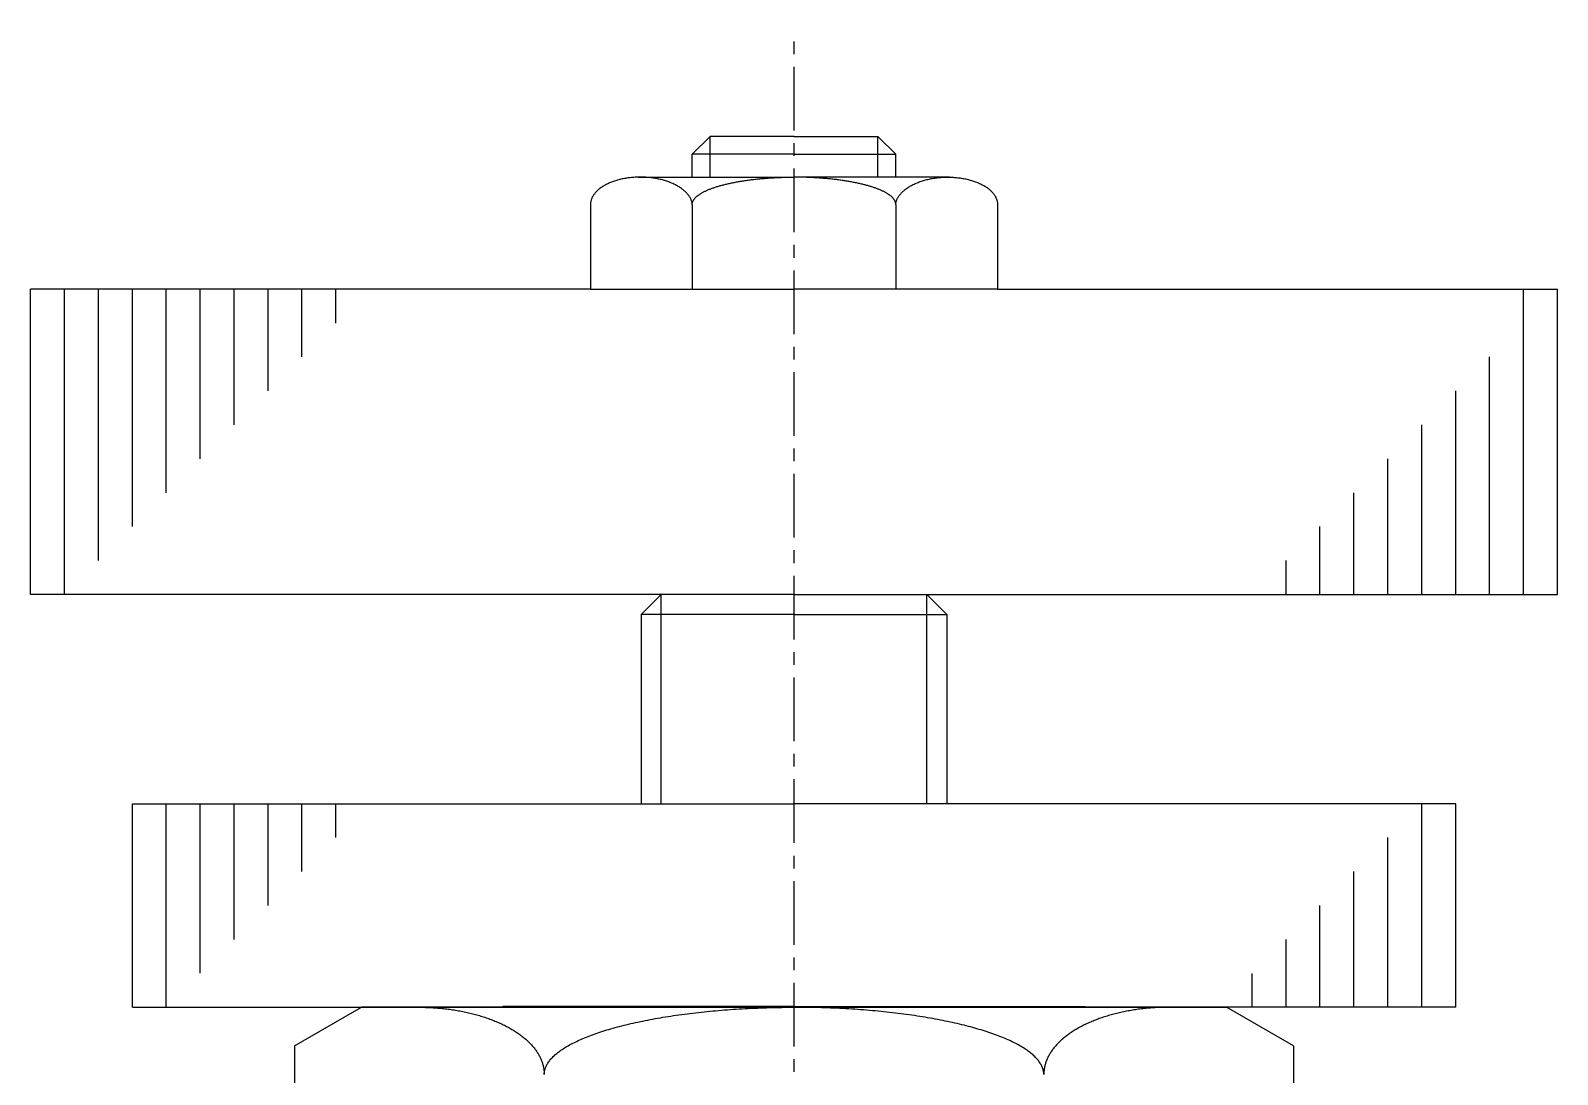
# Model space of a CAD drawing. Extents: x -13.7 to 69.9, y 117.1 to 202.8.
# Drawn here: x 29.03 to 59.03, y 182.28 to 202.79 of the extents above; entities that cross this region are included whole.
import ezdxf

# ---------------------------------------------------------------- set-up
doc = ezdxf.new("R2010")
doc.units = 0
doc.linetypes.add('CENTER', pattern=[2, 1.25, -0.25, 0.25, -0.25])
doc.layers.get('0').update_dxf_attribs({"linetype": 'CONTINUOUS'})
doc.layers.add('CENTER', color=1, linetype='CENTER')

msp = doc.modelspace()

# ---------------------------------------------------------------- linework, layer by layer
at = {"color": 7, "linetype": 'CONTINUOUS'}
for p, q in [((42.385, 200.707), (42.035, 200.357)), ((42.385, 200.707), (42.035, 200.357)), ((44.035, 200.707), (42.385, 200.707)), ((44.035, 200.707), (42.385, 200.707)), ((44.035, 200.707), (45.685, 200.707)), ((44.035, 200.707), (45.685, 200.707)), ((45.685, 200.707), (46.035, 200.357)), ((45.685, 200.707), (46.035, 200.357)), ((44.035, 200.357), (42.035, 200.357)), ((44.035, 200.357), (42.035, 200.357)), ((42.035, 199.907), (42.035, 200.357)), ((42.035, 199.907), (42.035, 200.357)), ((44.035, 200.357), (46.035, 200.357)), ((44.035, 200.357), (46.035, 200.357)), ((46.035, 199.907), (46.035, 200.357)), ((46.035, 199.907), (46.035, 200.357)), ((40.98, 199.907), (44.035, 199.907)), ((40.98, 199.907), (44.035, 199.907)), ((47.09, 199.907), (44.035, 199.907)), ((47.09, 199.907), (44.035, 199.907)), ((40.035, 199.356), (40.035, 197.707)), ((40.035, 199.356), (40.035, 197.707)), ((42.035, 199.369), (42.035, 199.396)), ((42.035, 199.369), (42.035, 199.396)), ((42.035, 199.369), (42.035, 197.707)), ((42.035, 199.369), (42.035, 197.707)), ((46.035, 199.369), (46.035, 199.396)), ((46.035, 199.369), (46.035, 199.396)), ((46.035, 199.369), (46.035, 197.707)), ((46.035, 199.369), (46.035, 197.707)), ((48.035, 199.356), (48.035, 197.707)), ((48.035, 199.356), (48.035, 197.707)), ((40.035, 197.707), (29.035, 197.707)), ((29.035, 191.707), (29.035, 197.707)), ((40.035, 197.707), (44.035, 197.707)), ((48.035, 197.707), (44.035, 197.707)), ((48.035, 197.707), (59.035, 197.707)), ((59.035, 191.707), (59.035, 197.707)), ((44.035, 191.707), (29.035, 191.707)), ((44.035, 191.707), (29.035, 191.707)), ((41.425, 191.707), (41.035, 191.317)), ((44.035, 191.707), (41.425, 191.707)), ((44.035, 191.707), (59.035, 191.707)), ((44.035, 191.707), (59.035, 191.707)), ((44.035, 191.707), (46.645, 191.707)), ((46.645, 191.707), (47.035, 191.317)), ((44.035, 191.317), (41.035, 191.317)), ((41.035, 191.317), (41.035, 187.596)), ((44.035, 191.317), (47.035, 191.317)), ((47.035, 191.317), (47.035, 187.596)), ((31.035, 183.596), (31.035, 187.596)), ((31.035, 187.596), (44.035, 187.596)), ((57.035, 187.596), (44.035, 187.596)), ((57.035, 183.596), (57.035, 187.596)), ((44.035, 183.61), (38.312, 183.61)), ((44.035, 183.61), (49.757, 183.61)), ((31.035, 183.596), (44.035, 183.596)), ((34.22, 182.837), (35.535, 183.596)), ((44.035, 183.596), (35.535, 183.596)), ((41.035, 183.596), (36.91, 183.596)), ((41.035, 183.596), (36.91, 183.596)), ((44.035, 183.596), (52.535, 183.596)), ((57.035, 183.596), (44.035, 183.596)), ((47.035, 183.596), (51.16, 183.596)), ((47.035, 183.596), (51.16, 183.596)), ((53.85, 182.837), (52.535, 183.596)), ((34.22, 182.837), (34.22, 178.61)), ((53.85, 182.837), (53.85, 178.61))]:
    msp.add_line(p, q, dxfattribs=at)
at = {"color": 3, "linetype": 'CONTINUOUS'}
for p, q in [((42.385, 199.907), (42.385, 200.707)), ((42.385, 199.907), (42.385, 200.707)), ((45.685, 199.907), (45.685, 200.707)), ((45.685, 199.907), (45.685, 200.707)), ((29.702, 191.707), (29.702, 197.707)), ((30.368, 192.374), (30.368, 197.707)), ((31.035, 193.04), (31.035, 197.707)), ((31.702, 193.707), (31.702, 197.707)), ((32.368, 194.374), (32.368, 197.707)), ((33.035, 195.04), (33.035, 197.707)), ((33.035, 195.04), (33.035, 197.707)), ((33.702, 195.707), (33.702, 197.707)), ((34.368, 196.374), (34.368, 197.707)), ((35.035, 197.04), (35.035, 197.707)), ((58.368, 191.707), (58.368, 197.707)), ((57.702, 191.707), (57.702, 196.374)), ((57.035, 191.707), (57.035, 195.707)), ((56.368, 191.707), (56.368, 195.04)), ((55.702, 191.707), (55.702, 194.374)), ((55.035, 191.707), (55.035, 193.707)), ((55.035, 191.707), (55.035, 193.707)), ((54.368, 191.707), (54.368, 193.04)), ((53.702, 191.707), (53.702, 192.374)), ((41.425, 187.596), (41.425, 191.707)), ((46.645, 187.596), (46.645, 191.707)), ((31.702, 183.597), (31.702, 187.597)), ((32.368, 184.263), (32.368, 187.597)), ((33.035, 184.93), (33.035, 187.597)), ((33.702, 185.597), (33.702, 187.597)), ((34.368, 186.263), (34.368, 187.597)), ((35.035, 186.93), (35.035, 187.597)), ((56.368, 183.596), (56.368, 187.596)), ((55.702, 183.596), (55.702, 186.929)), ((55.035, 183.596), (55.035, 186.262)), ((54.368, 183.596), (54.368, 185.596)), ((53.702, 183.596), (53.702, 184.929)), ((53.035, 183.596), (53.035, 184.262))]:
    msp.add_line(p, q, dxfattribs=at)
at = {"color": 7, "linetype": 'CONTINUOUS'}
for points in [[(42.036, 199.389, 0), (42.034, 199.402, 0), (42.03, 199.415, 0), (42.027, 199.429, 0), (42.022, 199.442, 0), (42.017, 199.455, 0), (42.012, 199.468, 0), (42.006, 199.481, 0), (41.999, 199.494, 0), (41.992, 199.507, 0), (41.984, 199.519, 0), (41.976, 199.532, 0), (41.968, 199.545, 0), (41.958, 199.557, 0), (41.949, 199.569, 0), (41.938, 199.582, 0), (41.927, 199.594, 0), (41.916, 199.606, 0), (41.904, 199.617, 0), (41.892, 199.629, 0), (41.879, 199.641, 0), (41.866, 199.652, 0), (41.852, 199.663, 0), (41.838, 199.674, 0), (41.823, 199.685, 0), (41.808, 199.695, 0), (41.793, 199.706, 0), (41.777, 199.716, 0), (41.76, 199.726, 0), (41.743, 199.735, 0), (41.726, 199.745, 0), (41.709, 199.754, 0), (41.691, 199.763, 0), (41.672, 199.772, 0), (41.654, 199.781, 0), (41.634, 199.789, 0), (41.615, 199.797, 0), (41.595, 199.805, 0), (41.575, 199.813, 0), (41.555, 199.82, 0), (41.534, 199.827, 0), (41.513, 199.834, 0), (41.492, 199.84, 0), (41.471, 199.846, 0), (41.449, 199.852, 0), (41.427, 199.858, 0), (41.405, 199.863, 0), (41.382, 199.868, 0), (41.36, 199.873, 0), (41.337, 199.878, 0), (41.314, 199.882, 0), (41.291, 199.886, 0), (41.268, 199.889, 0), (41.244, 199.892, 0), (41.221, 199.895, 0), (41.197, 199.898, 0), (41.174, 199.9, 0), (41.15, 199.902, 0), (41.126, 199.904, 0), (41.102, 199.905, 0), (41.078, 199.906, 0), (41.054, 199.907, 0), (41.03, 199.907, 0), (41.006, 199.907, 0), (40.983, 199.907, 0), (40.959, 199.907, 0), (40.935, 199.906, 0), (40.911, 199.905, 0), (40.887, 199.903, 0), (40.864, 199.901, 0), (40.84, 199.899, 0), (40.817, 199.897, 0), (40.794, 199.894, 0), (40.77, 199.891, 0), (40.747, 199.888, 0), (40.724, 199.884, 0), (40.702, 199.88, 0), (40.679, 199.876, 0), (40.657, 199.871, 0), (40.635, 199.866, 0), (40.613, 199.861, 0), (40.592, 199.855, 0), (40.57, 199.85, 0), (40.549, 199.844, 0), (40.529, 199.837, 0), (40.508, 199.831, 0), (40.488, 199.824, 0), (40.468, 199.817, 0), (40.449, 199.809, 0), (40.429, 199.801, 0), (40.41, 199.793, 0), (40.392, 199.785, 0), (40.374, 199.777, 0), (40.356, 199.768, 0), (40.339, 199.759, 0), (40.322, 199.75, 0), (40.305, 199.741, 0), (40.289, 199.731, 0), (40.273, 199.721, 0), (40.258, 199.711, 0), (40.243, 199.701, 0), (40.229, 199.69, 0), (40.215, 199.68, 0), (40.202, 199.669, 0), (40.188, 199.658, 0), (40.176, 199.647, 0), (40.164, 199.635, 0), (40.153, 199.624, 0), (40.142, 199.612, 0), (40.131, 199.6, 0), (40.121, 199.588, 0), (40.112, 199.576, 0), (40.103, 199.564, 0), (40.094, 199.551, 0), (40.087, 199.539, 0), (40.079, 199.526, 0), (40.072, 199.514, 0), (40.066, 199.501, 0), (40.06, 199.488, 0), (40.055, 199.475, 0), (40.051, 199.462, 0), (40.047, 199.449, 0), (40.044, 199.436, 0), (40.041, 199.423, 0), (40.038, 199.409, 0), (40.037, 199.396, 0), (40.035, 199.383, 0), (40.035, 199.369, 0), (40.035, 199.356, 0)], [(42.036, 199.389, 0), (42.034, 199.402, 0), (42.03, 199.415, 0), (42.027, 199.429, 0), (42.022, 199.442, 0), (42.017, 199.455, 0), (42.012, 199.468, 0), (42.006, 199.481, 0), (41.999, 199.494, 0), (41.992, 199.507, 0), (41.984, 199.519, 0), (41.976, 199.532, 0), (41.968, 199.545, 0), (41.958, 199.557, 0), (41.949, 199.569, 0), (41.938, 199.582, 0), (41.927, 199.594, 0), (41.916, 199.606, 0), (41.904, 199.617, 0), (41.892, 199.629, 0), (41.879, 199.641, 0), (41.866, 199.652, 0), (41.852, 199.663, 0), (41.838, 199.674, 0), (41.823, 199.685, 0), (41.808, 199.695, 0), (41.793, 199.706, 0), (41.777, 199.716, 0), (41.76, 199.726, 0), (41.743, 199.735, 0), (41.726, 199.745, 0), (41.709, 199.754, 0), (41.691, 199.763, 0), (41.672, 199.772, 0), (41.654, 199.781, 0), (41.634, 199.789, 0), (41.615, 199.797, 0), (41.595, 199.805, 0), (41.575, 199.813, 0), (41.555, 199.82, 0), (41.534, 199.827, 0), (41.513, 199.834, 0), (41.492, 199.84, 0), (41.471, 199.846, 0), (41.449, 199.852, 0), (41.427, 199.858, 0), (41.405, 199.863, 0), (41.382, 199.868, 0), (41.36, 199.873, 0), (41.337, 199.878, 0), (41.314, 199.882, 0), (41.291, 199.886, 0), (41.268, 199.889, 0), (41.244, 199.892, 0), (41.221, 199.895, 0), (41.197, 199.898, 0), (41.174, 199.9, 0), (41.15, 199.902, 0), (41.126, 199.904, 0), (41.102, 199.905, 0), (41.078, 199.906, 0), (41.054, 199.907, 0), (41.03, 199.907, 0), (41.006, 199.907, 0), (40.983, 199.907, 0), (40.959, 199.907, 0), (40.935, 199.906, 0), (40.911, 199.905, 0), (40.887, 199.903, 0), (40.864, 199.901, 0), (40.84, 199.899, 0), (40.817, 199.897, 0), (40.794, 199.894, 0), (40.77, 199.891, 0), (40.747, 199.888, 0), (40.724, 199.884, 0), (40.702, 199.88, 0), (40.679, 199.876, 0), (40.657, 199.871, 0), (40.635, 199.866, 0), (40.613, 199.861, 0), (40.592, 199.855, 0), (40.57, 199.85, 0), (40.549, 199.844, 0), (40.529, 199.837, 0), (40.508, 199.831, 0), (40.488, 199.824, 0), (40.468, 199.817, 0), (40.449, 199.809, 0), (40.429, 199.801, 0), (40.41, 199.793, 0), (40.392, 199.785, 0), (40.374, 199.777, 0), (40.356, 199.768, 0), (40.339, 199.759, 0), (40.322, 199.75, 0), (40.305, 199.741, 0), (40.289, 199.731, 0), (40.273, 199.721, 0), (40.258, 199.711, 0), (40.243, 199.701, 0), (40.229, 199.69, 0), (40.215, 199.68, 0), (40.202, 199.669, 0), (40.188, 199.658, 0), (40.176, 199.647, 0), (40.164, 199.635, 0), (40.153, 199.624, 0), (40.142, 199.612, 0), (40.131, 199.6, 0), (40.121, 199.588, 0), (40.112, 199.576, 0), (40.103, 199.564, 0), (40.094, 199.551, 0), (40.087, 199.539, 0), (40.079, 199.526, 0), (40.072, 199.514, 0), (40.066, 199.501, 0), (40.06, 199.488, 0), (40.055, 199.475, 0), (40.051, 199.462, 0), (40.047, 199.449, 0), (40.044, 199.436, 0), (40.041, 199.423, 0), (40.038, 199.409, 0), (40.037, 199.396, 0), (40.035, 199.383, 0), (40.035, 199.369, 0), (40.035, 199.356, 0)], [(42.035, 199.369, 0), (42.035, 199.376, 0), (42.035, 199.382, 0), (42.036, 199.389, 0), (42.037, 199.396, 0), (42.039, 199.402, 0), (42.04, 199.409, 0), (42.042, 199.415, 0), (42.044, 199.422, 0), (42.047, 199.428, 0), (42.05, 199.435, 0), (42.053, 199.442, 0), (42.056, 199.448, 0), (42.06, 199.455, 0), (42.064, 199.461, 0), (42.069, 199.468, 0), (42.073, 199.474, 0), (42.078, 199.481, 0), (42.084, 199.487, 0), (42.089, 199.493, 0), (42.095, 199.5, 0), (42.101, 199.506, 0), (42.107, 199.513, 0), (42.114, 199.519, 0), (42.121, 199.525, 0), (42.128, 199.532, 0), (42.136, 199.538, 0), (42.144, 199.544, 0), (42.152, 199.55, 0), (42.16, 199.557, 0), (42.169, 199.563, 0), (42.178, 199.569, 0), (42.187, 199.575, 0), (42.197, 199.581, 0), (42.206, 199.587, 0), (42.217, 199.593, 0), (42.227, 199.599, 0), (42.237, 199.605, 0), (42.248, 199.611, 0), (42.26, 199.617, 0), (42.271, 199.623, 0), (42.283, 199.629, 0), (42.295, 199.634, 0), (42.307, 199.64, 0), (42.319, 199.646, 0), (42.332, 199.651, 0), (42.345, 199.657, 0), (42.358, 199.663, 0), (42.372, 199.668, 0), (42.386, 199.674, 0), (42.4, 199.679, 0), (42.414, 199.684, 0), (42.428, 199.69, 0), (42.443, 199.695, 0), (42.458, 199.7, 0), (42.473, 199.705, 0), (42.489, 199.71, 0), (42.504, 199.716, 0), (42.52, 199.721, 0), (42.537, 199.726, 0), (42.553, 199.73, 0), (42.57, 199.735, 0), (42.586, 199.74, 0), (42.603, 199.745, 0), (42.621, 199.75, 0), (42.638, 199.754, 0), (42.656, 199.759, 0), (42.674, 199.763, 0), (42.692, 199.768, 0), (42.71, 199.772, 0), (42.728, 199.777, 0), (42.747, 199.781, 0), (42.766, 199.785, 0), (42.785, 199.789, 0), (42.804, 199.793, 0), (42.824, 199.797, 0), (42.843, 199.801, 0), (42.863, 199.805, 0), (42.883, 199.809, 0), (42.903, 199.813, 0), (42.924, 199.817, 0), (42.944, 199.82, 0), (42.965, 199.824, 0), (42.986, 199.827, 0), (43.007, 199.831, 0), (43.028, 199.834, 0), (43.049, 199.837, 0), (43.071, 199.841, 0), (43.092, 199.844, 0), (43.114, 199.847, 0), (43.136, 199.85, 0), (43.158, 199.853, 0), (43.18, 199.856, 0), (43.202, 199.858, 0), (43.224, 199.861, 0), (43.247, 199.864, 0), (43.27, 199.866, 0), (43.292, 199.869, 0), (43.315, 199.871, 0), (43.338, 199.873, 0), (43.361, 199.876, 0), (43.384, 199.878, 0), (43.407, 199.88, 0), (43.431, 199.882, 0), (43.454, 199.884, 0), (43.478, 199.886, 0), (43.501, 199.888, 0), (43.525, 199.889, 0), (43.549, 199.891, 0), (43.573, 199.893, 0), (43.597, 199.894, 0), (43.621, 199.896, 0), (43.645, 199.897, 0), (43.669, 199.898, 0), (43.693, 199.899, 0), (43.717, 199.9, 0), (43.741, 199.901, 0), (43.766, 199.902, 0), (43.79, 199.903, 0), (43.814, 199.904, 0), (43.839, 199.905, 0), (43.863, 199.905, 0), (43.888, 199.906, 0), (43.912, 199.906, 0), (43.937, 199.907, 0), (43.961, 199.907, 0), (43.986, 199.907, 0), (44.01, 199.907, 0), (44.035, 199.907, 0)], [(42.035, 199.369, 0), (42.035, 199.376, 0), (42.035, 199.382, 0), (42.036, 199.389, 0), (42.037, 199.396, 0), (42.039, 199.402, 0), (42.04, 199.409, 0), (42.042, 199.415, 0), (42.044, 199.422, 0), (42.047, 199.428, 0), (42.05, 199.435, 0), (42.053, 199.442, 0), (42.056, 199.448, 0), (42.06, 199.455, 0), (42.064, 199.461, 0), (42.069, 199.468, 0), (42.073, 199.474, 0), (42.078, 199.481, 0), (42.084, 199.487, 0), (42.089, 199.493, 0), (42.095, 199.5, 0), (42.101, 199.506, 0), (42.107, 199.513, 0), (42.114, 199.519, 0), (42.121, 199.525, 0), (42.128, 199.532, 0), (42.136, 199.538, 0), (42.144, 199.544, 0), (42.152, 199.55, 0), (42.16, 199.557, 0), (42.169, 199.563, 0), (42.178, 199.569, 0), (42.187, 199.575, 0), (42.197, 199.581, 0), (42.206, 199.587, 0), (42.217, 199.593, 0), (42.227, 199.599, 0), (42.237, 199.605, 0), (42.248, 199.611, 0), (42.26, 199.617, 0), (42.271, 199.623, 0), (42.283, 199.629, 0), (42.295, 199.634, 0), (42.307, 199.64, 0), (42.319, 199.646, 0), (42.332, 199.651, 0), (42.345, 199.657, 0), (42.358, 199.663, 0), (42.372, 199.668, 0), (42.386, 199.674, 0), (42.4, 199.679, 0), (42.414, 199.684, 0), (42.428, 199.69, 0), (42.443, 199.695, 0), (42.458, 199.7, 0), (42.473, 199.705, 0), (42.489, 199.71, 0), (42.504, 199.716, 0), (42.52, 199.721, 0), (42.537, 199.726, 0), (42.553, 199.73, 0), (42.57, 199.735, 0), (42.586, 199.74, 0), (42.603, 199.745, 0), (42.621, 199.75, 0), (42.638, 199.754, 0), (42.656, 199.759, 0), (42.674, 199.763, 0), (42.692, 199.768, 0), (42.71, 199.772, 0), (42.728, 199.777, 0), (42.747, 199.781, 0), (42.766, 199.785, 0), (42.785, 199.789, 0), (42.804, 199.793, 0), (42.824, 199.797, 0), (42.843, 199.801, 0), (42.863, 199.805, 0), (42.883, 199.809, 0), (42.903, 199.813, 0), (42.924, 199.817, 0), (42.944, 199.82, 0), (42.965, 199.824, 0), (42.986, 199.827, 0), (43.007, 199.831, 0), (43.028, 199.834, 0), (43.049, 199.837, 0), (43.071, 199.841, 0), (43.092, 199.844, 0), (43.114, 199.847, 0), (43.136, 199.85, 0), (43.158, 199.853, 0), (43.18, 199.856, 0), (43.202, 199.858, 0), (43.224, 199.861, 0), (43.247, 199.864, 0), (43.27, 199.866, 0), (43.292, 199.869, 0), (43.315, 199.871, 0), (43.338, 199.873, 0), (43.361, 199.876, 0), (43.384, 199.878, 0), (43.407, 199.88, 0), (43.431, 199.882, 0), (43.454, 199.884, 0), (43.478, 199.886, 0), (43.501, 199.888, 0), (43.525, 199.889, 0), (43.549, 199.891, 0), (43.573, 199.893, 0), (43.597, 199.894, 0), (43.621, 199.896, 0), (43.645, 199.897, 0), (43.669, 199.898, 0), (43.693, 199.899, 0), (43.717, 199.9, 0), (43.741, 199.901, 0), (43.766, 199.902, 0), (43.79, 199.903, 0), (43.814, 199.904, 0), (43.839, 199.905, 0), (43.863, 199.905, 0), (43.888, 199.906, 0), (43.912, 199.906, 0), (43.937, 199.907, 0), (43.961, 199.907, 0), (43.986, 199.907, 0), (44.01, 199.907, 0), (44.035, 199.907, 0)], [(46.035, 199.369, 0), (46.035, 199.376, 0), (46.034, 199.382, 0), (46.033, 199.389, 0), (46.032, 199.396, 0), (46.031, 199.402, 0), (46.029, 199.409, 0), (46.028, 199.415, 0), (46.025, 199.422, 0), (46.023, 199.428, 0), (46.02, 199.435, 0), (46.017, 199.442, 0), (46.013, 199.448, 0), (46.01, 199.455, 0), (46.005, 199.461, 0), (46.001, 199.468, 0), (45.996, 199.474, 0), (45.992, 199.481, 0), (45.986, 199.487, 0), (45.981, 199.493, 0), (45.975, 199.5, 0), (45.969, 199.506, 0), (45.962, 199.513, 0), (45.956, 199.519, 0), (45.949, 199.525, 0), (45.941, 199.532, 0), (45.934, 199.538, 0), (45.926, 199.544, 0), (45.918, 199.55, 0), (45.91, 199.557, 0), (45.901, 199.563, 0), (45.892, 199.569, 0), (45.883, 199.575, 0), (45.873, 199.581, 0), (45.863, 199.587, 0), (45.853, 199.593, 0), (45.843, 199.599, 0), (45.832, 199.605, 0), (45.821, 199.611, 0), (45.81, 199.617, 0), (45.799, 199.623, 0), (45.787, 199.629, 0), (45.775, 199.634, 0), (45.763, 199.64, 0), (45.75, 199.646, 0), (45.738, 199.651, 0), (45.725, 199.657, 0), (45.711, 199.663, 0), (45.698, 199.668, 0), (45.684, 199.674, 0), (45.67, 199.679, 0), (45.656, 199.684, 0), (45.641, 199.69, 0), (45.627, 199.695, 0), (45.612, 199.7, 0), (45.596, 199.705, 0), (45.581, 199.71, 0), (45.565, 199.716, 0), (45.549, 199.721, 0), (45.533, 199.726, 0), (45.517, 199.73, 0), (45.5, 199.735, 0), (45.483, 199.74, 0), (45.466, 199.745, 0), (45.449, 199.75, 0), (45.432, 199.754, 0), (45.414, 199.759, 0), (45.396, 199.763, 0), (45.378, 199.768, 0), (45.36, 199.772, 0), (45.341, 199.777, 0), (45.322, 199.781, 0), (45.304, 199.785, 0), (45.285, 199.789, 0), (45.265, 199.793, 0), (45.246, 199.797, 0), (45.226, 199.801, 0), (45.206, 199.805, 0), (45.187, 199.809, 0), (45.166, 199.813, 0), (45.146, 199.817, 0), (45.126, 199.82, 0), (45.105, 199.824, 0), (45.084, 199.827, 0), (45.063, 199.831, 0), (45.042, 199.834, 0), (45.021, 199.837, 0), (44.999, 199.841, 0), (44.978, 199.844, 0), (44.956, 199.847, 0), (44.934, 199.85, 0), (44.912, 199.853, 0), (44.89, 199.856, 0), (44.868, 199.858, 0), (44.845, 199.861, 0), (44.823, 199.864, 0), (44.8, 199.866, 0), (44.778, 199.869, 0), (44.755, 199.871, 0), (44.732, 199.873, 0), (44.709, 199.876, 0), (44.685, 199.878, 0), (44.662, 199.88, 0), (44.639, 199.882, 0), (44.615, 199.884, 0), (44.592, 199.886, 0), (44.568, 199.888, 0), (44.545, 199.889, 0), (44.521, 199.891, 0), (44.497, 199.893, 0), (44.473, 199.894, 0), (44.449, 199.896, 0), (44.425, 199.897, 0), (44.401, 199.898, 0), (44.377, 199.899, 0), (44.353, 199.9, 0), (44.328, 199.901, 0), (44.304, 199.902, 0), (44.28, 199.903, 0), (44.255, 199.904, 0), (44.231, 199.905, 0), (44.206, 199.905, 0), (44.182, 199.906, 0), (44.157, 199.906, 0), (44.133, 199.907, 0), (44.108, 199.907, 0), (44.084, 199.907, 0), (44.059, 199.907, 0), (44.035, 199.907, 0)], [(46.035, 199.369, 0), (46.035, 199.376, 0), (46.034, 199.382, 0), (46.033, 199.389, 0), (46.032, 199.396, 0), (46.031, 199.402, 0), (46.029, 199.409, 0), (46.028, 199.415, 0), (46.025, 199.422, 0), (46.023, 199.428, 0), (46.02, 199.435, 0), (46.017, 199.442, 0), (46.013, 199.448, 0), (46.01, 199.455, 0), (46.005, 199.461, 0), (46.001, 199.468, 0), (45.996, 199.474, 0), (45.992, 199.481, 0), (45.986, 199.487, 0), (45.981, 199.493, 0), (45.975, 199.5, 0), (45.969, 199.506, 0), (45.962, 199.513, 0), (45.956, 199.519, 0), (45.949, 199.525, 0), (45.941, 199.532, 0), (45.934, 199.538, 0), (45.926, 199.544, 0), (45.918, 199.55, 0), (45.91, 199.557, 0), (45.901, 199.563, 0), (45.892, 199.569, 0), (45.883, 199.575, 0), (45.873, 199.581, 0), (45.863, 199.587, 0), (45.853, 199.593, 0), (45.843, 199.599, 0), (45.832, 199.605, 0), (45.821, 199.611, 0), (45.81, 199.617, 0), (45.799, 199.623, 0), (45.787, 199.629, 0), (45.775, 199.634, 0), (45.763, 199.64, 0), (45.75, 199.646, 0), (45.738, 199.651, 0), (45.725, 199.657, 0), (45.711, 199.663, 0), (45.698, 199.668, 0), (45.684, 199.674, 0), (45.67, 199.679, 0), (45.656, 199.684, 0), (45.641, 199.69, 0), (45.627, 199.695, 0), (45.612, 199.7, 0), (45.596, 199.705, 0), (45.581, 199.71, 0), (45.565, 199.716, 0), (45.549, 199.721, 0), (45.533, 199.726, 0), (45.517, 199.73, 0), (45.5, 199.735, 0), (45.483, 199.74, 0), (45.466, 199.745, 0), (45.449, 199.75, 0), (45.432, 199.754, 0), (45.414, 199.759, 0), (45.396, 199.763, 0), (45.378, 199.768, 0), (45.36, 199.772, 0), (45.341, 199.777, 0), (45.322, 199.781, 0), (45.304, 199.785, 0), (45.285, 199.789, 0), (45.265, 199.793, 0), (45.246, 199.797, 0), (45.226, 199.801, 0), (45.206, 199.805, 0), (45.187, 199.809, 0), (45.166, 199.813, 0), (45.146, 199.817, 0), (45.126, 199.82, 0), (45.105, 199.824, 0), (45.084, 199.827, 0), (45.063, 199.831, 0), (45.042, 199.834, 0), (45.021, 199.837, 0), (44.999, 199.841, 0), (44.978, 199.844, 0), (44.956, 199.847, 0), (44.934, 199.85, 0), (44.912, 199.853, 0), (44.89, 199.856, 0), (44.868, 199.858, 0), (44.845, 199.861, 0), (44.823, 199.864, 0), (44.8, 199.866, 0), (44.778, 199.869, 0), (44.755, 199.871, 0), (44.732, 199.873, 0), (44.709, 199.876, 0), (44.685, 199.878, 0), (44.662, 199.88, 0), (44.639, 199.882, 0), (44.615, 199.884, 0), (44.592, 199.886, 0), (44.568, 199.888, 0), (44.545, 199.889, 0), (44.521, 199.891, 0), (44.497, 199.893, 0), (44.473, 199.894, 0), (44.449, 199.896, 0), (44.425, 199.897, 0), (44.401, 199.898, 0), (44.377, 199.899, 0), (44.353, 199.9, 0), (44.328, 199.901, 0), (44.304, 199.902, 0), (44.28, 199.903, 0), (44.255, 199.904, 0), (44.231, 199.905, 0), (44.206, 199.905, 0), (44.182, 199.906, 0), (44.157, 199.906, 0), (44.133, 199.907, 0), (44.108, 199.907, 0), (44.084, 199.907, 0), (44.059, 199.907, 0), (44.035, 199.907, 0)], [(46.033, 199.389, 0), (46.036, 199.402, 0), (46.039, 199.415, 0), (46.043, 199.429, 0), (46.047, 199.442, 0), (46.052, 199.455, 0), (46.058, 199.468, 0), (46.064, 199.481, 0), (46.071, 199.494, 0), (46.078, 199.507, 0), (46.085, 199.519, 0), (46.093, 199.532, 0), (46.102, 199.545, 0), (46.111, 199.557, 0), (46.121, 199.569, 0), (46.132, 199.582, 0), (46.142, 199.594, 0), (46.154, 199.606, 0), (46.166, 199.617, 0), (46.178, 199.629, 0), (46.191, 199.641, 0), (46.204, 199.652, 0), (46.218, 199.663, 0), (46.232, 199.674, 0), (46.246, 199.685, 0), (46.262, 199.695, 0), (46.277, 199.706, 0), (46.293, 199.716, 0), (46.31, 199.726, 0), (46.326, 199.735, 0), (46.344, 199.745, 0), (46.361, 199.754, 0), (46.379, 199.763, 0), (46.398, 199.772, 0), (46.416, 199.781, 0), (46.435, 199.789, 0), (46.455, 199.797, 0), (46.474, 199.805, 0), (46.495, 199.813, 0), (46.515, 199.82, 0), (46.536, 199.827, 0), (46.557, 199.834, 0), (46.578, 199.84, 0), (46.599, 199.846, 0), (46.621, 199.852, 0), (46.643, 199.858, 0), (46.665, 199.863, 0), (46.688, 199.868, 0), (46.71, 199.873, 0), (46.733, 199.878, 0), (46.756, 199.882, 0), (46.779, 199.886, 0), (46.802, 199.889, 0), (46.825, 199.892, 0), (46.849, 199.895, 0), (46.873, 199.898, 0), (46.896, 199.9, 0), (46.92, 199.902, 0), (46.944, 199.904, 0), (46.968, 199.905, 0), (46.992, 199.906, 0), (47.016, 199.907, 0), (47.039, 199.907, 0), (47.063, 199.907, 0), (47.087, 199.907, 0), (47.111, 199.907, 0), (47.135, 199.906, 0), (47.159, 199.905, 0), (47.182, 199.903, 0), (47.206, 199.901, 0), (47.23, 199.899, 0), (47.253, 199.897, 0), (47.276, 199.894, 0), (47.299, 199.891, 0), (47.322, 199.888, 0), (47.345, 199.884, 0), (47.368, 199.88, 0), (47.39, 199.876, 0), (47.413, 199.871, 0), (47.435, 199.866, 0), (47.456, 199.861, 0), (47.478, 199.855, 0), (47.499, 199.85, 0), (47.52, 199.844, 0), (47.541, 199.837, 0), (47.562, 199.831, 0), (47.582, 199.824, 0), (47.602, 199.817, 0), (47.621, 199.809, 0), (47.64, 199.801, 0), (47.659, 199.793, 0), (47.678, 199.785, 0), (47.696, 199.777, 0), (47.714, 199.768, 0), (47.731, 199.759, 0), (47.748, 199.75, 0), (47.764, 199.741, 0), (47.781, 199.731, 0), (47.796, 199.721, 0), (47.812, 199.711, 0), (47.827, 199.701, 0), (47.841, 199.69, 0), (47.855, 199.68, 0), (47.868, 199.669, 0), (47.881, 199.658, 0), (47.894, 199.647, 0), (47.906, 199.635, 0), (47.917, 199.624, 0), (47.928, 199.612, 0), (47.939, 199.6, 0), (47.949, 199.588, 0), (47.958, 199.576, 0), (47.967, 199.564, 0), (47.975, 199.551, 0), (47.983, 199.539, 0), (47.991, 199.526, 0), (47.997, 199.514, 0), (48.004, 199.501, 0), (48.009, 199.488, 0), (48.014, 199.475, 0), (48.019, 199.462, 0), (48.023, 199.449, 0), (48.026, 199.436, 0), (48.029, 199.423, 0), (48.031, 199.409, 0), (48.033, 199.396, 0), (48.034, 199.383, 0), (48.035, 199.369, 0), (48.035, 199.356, 0)], [(46.033, 199.389, 0), (46.036, 199.402, 0), (46.039, 199.415, 0), (46.043, 199.429, 0), (46.047, 199.442, 0), (46.052, 199.455, 0), (46.058, 199.468, 0), (46.064, 199.481, 0), (46.071, 199.494, 0), (46.078, 199.507, 0), (46.085, 199.519, 0), (46.093, 199.532, 0), (46.102, 199.545, 0), (46.111, 199.557, 0), (46.121, 199.569, 0), (46.132, 199.582, 0), (46.142, 199.594, 0), (46.154, 199.606, 0), (46.166, 199.617, 0), (46.178, 199.629, 0), (46.191, 199.641, 0), (46.204, 199.652, 0), (46.218, 199.663, 0), (46.232, 199.674, 0), (46.246, 199.685, 0), (46.262, 199.695, 0), (46.277, 199.706, 0), (46.293, 199.716, 0), (46.31, 199.726, 0), (46.326, 199.735, 0), (46.344, 199.745, 0), (46.361, 199.754, 0), (46.379, 199.763, 0), (46.398, 199.772, 0), (46.416, 199.781, 0), (46.435, 199.789, 0), (46.455, 199.797, 0), (46.474, 199.805, 0), (46.495, 199.813, 0), (46.515, 199.82, 0), (46.536, 199.827, 0), (46.557, 199.834, 0), (46.578, 199.84, 0), (46.599, 199.846, 0), (46.621, 199.852, 0), (46.643, 199.858, 0), (46.665, 199.863, 0), (46.688, 199.868, 0), (46.71, 199.873, 0), (46.733, 199.878, 0), (46.756, 199.882, 0), (46.779, 199.886, 0), (46.802, 199.889, 0), (46.825, 199.892, 0), (46.849, 199.895, 0), (46.873, 199.898, 0), (46.896, 199.9, 0), (46.92, 199.902, 0), (46.944, 199.904, 0), (46.968, 199.905, 0), (46.992, 199.906, 0), (47.016, 199.907, 0), (47.039, 199.907, 0), (47.063, 199.907, 0), (47.087, 199.907, 0), (47.111, 199.907, 0), (47.135, 199.906, 0), (47.159, 199.905, 0), (47.182, 199.903, 0), (47.206, 199.901, 0), (47.23, 199.899, 0), (47.253, 199.897, 0), (47.276, 199.894, 0), (47.299, 199.891, 0), (47.322, 199.888, 0), (47.345, 199.884, 0), (47.368, 199.88, 0), (47.39, 199.876, 0), (47.413, 199.871, 0), (47.435, 199.866, 0), (47.456, 199.861, 0), (47.478, 199.855, 0), (47.499, 199.85, 0), (47.52, 199.844, 0), (47.541, 199.837, 0), (47.562, 199.831, 0), (47.582, 199.824, 0), (47.602, 199.817, 0), (47.621, 199.809, 0), (47.64, 199.801, 0), (47.659, 199.793, 0), (47.678, 199.785, 0), (47.696, 199.777, 0), (47.714, 199.768, 0), (47.731, 199.759, 0), (47.748, 199.75, 0), (47.764, 199.741, 0), (47.781, 199.731, 0), (47.796, 199.721, 0), (47.812, 199.711, 0), (47.827, 199.701, 0), (47.841, 199.69, 0), (47.855, 199.68, 0), (47.868, 199.669, 0), (47.881, 199.658, 0), (47.894, 199.647, 0), (47.906, 199.635, 0), (47.917, 199.624, 0), (47.928, 199.612, 0), (47.939, 199.6, 0), (47.949, 199.588, 0), (47.958, 199.576, 0), (47.967, 199.564, 0), (47.975, 199.551, 0), (47.983, 199.539, 0), (47.991, 199.526, 0), (47.997, 199.514, 0), (48.004, 199.501, 0), (48.009, 199.488, 0), (48.014, 199.475, 0), (48.019, 199.462, 0), (48.023, 199.449, 0), (48.026, 199.436, 0), (48.029, 199.423, 0), (48.031, 199.409, 0), (48.033, 199.396, 0), (48.034, 199.383, 0), (48.035, 199.369, 0), (48.035, 199.356, 0)], [(36.674, 183.596, 0), (36.704, 183.596, 0), (36.734, 183.595, 0), (36.764, 183.595, 0), (36.794, 183.594, 0), (36.824, 183.593, 0), (36.854, 183.592, 0), (36.884, 183.591, 0), (36.914, 183.589, 0), (36.944, 183.588, 0), (36.974, 183.586, 0), (37.004, 183.584, 0), (37.034, 183.581, 0), (37.063, 183.579, 0), (37.093, 183.576, 0), (37.123, 183.573, 0), (37.152, 183.57, 0), (37.182, 183.567, 0), (37.211, 183.564, 0), (37.241, 183.56, 0), (37.27, 183.556, 0), (37.299, 183.552, 0), (37.328, 183.548, 0), (37.357, 183.543, 0), (37.386, 183.539, 0), (37.415, 183.534, 0), (37.443, 183.529, 0), (37.472, 183.524, 0), (37.5, 183.519, 0), (37.529, 183.513, 0), (37.557, 183.507, 0), (37.585, 183.501, 0), (37.613, 183.495, 0), (37.64, 183.489, 0), (37.668, 183.482, 0), (37.696, 183.476, 0), (37.723, 183.469, 0), (37.75, 183.462, 0), (37.777, 183.455, 0), (37.804, 183.447, 0), (37.83, 183.44, 0), (37.857, 183.432, 0), (37.883, 183.424, 0), (37.909, 183.416, 0), (37.935, 183.408, 0), (37.961, 183.399, 0), (37.986, 183.391, 0), (38.012, 183.382, 0), (38.037, 183.373, 0), (38.062, 183.364, 0), (38.087, 183.355, 0), (38.111, 183.346, 0), (38.135, 183.336, 0), (38.159, 183.326, 0), (38.183, 183.316, 0), (38.207, 183.306, 0), (38.23, 183.296, 0), (38.253, 183.286, 0), (38.276, 183.275, 0), (38.299, 183.265, 0), (38.322, 183.254, 0), (38.344, 183.243, 0), (38.366, 183.232, 0), (38.387, 183.22, 0), (38.409, 183.209, 0), (38.43, 183.198, 0), (38.451, 183.186, 0), (38.471, 183.174, 0), (38.492, 183.162, 0), (38.512, 183.15, 0), (38.532, 183.138, 0), (38.551, 183.126, 0), (38.57, 183.113, 0), (38.589, 183.101, 0), (38.608, 183.088, 0), (38.626, 183.075, 0), (38.645, 183.062, 0), (38.662, 183.049, 0), (38.68, 183.036, 0), (38.697, 183.022, 0), (38.714, 183.009, 0), (38.73, 182.996, 0), (38.747, 182.982, 0), (38.763, 182.968, 0), (38.778, 182.954, 0), (38.794, 182.94, 0), (38.809, 182.926, 0), (38.823, 182.912, 0), (38.838, 182.898, 0), (38.852, 182.884, 0), (38.865, 182.869, 0), (38.879, 182.855, 0), (38.892, 182.84, 0), (38.904, 182.825, 0), (38.917, 182.811, 0), (38.929, 182.796, 0), (38.941, 182.781, 0), (38.952, 182.766, 0), (38.963, 182.751, 0), (38.974, 182.736, 0), (38.984, 182.72, 0), (38.994, 182.705, 0), (39.004, 182.69, 0), (39.013, 182.674, 0), (39.022, 182.659, 0), (39.03, 182.643, 0), (39.038, 182.628, 0), (39.046, 182.612, 0), (39.054, 182.596, 0), (39.061, 182.581, 0), (39.068, 182.565, 0), (39.074, 182.549, 0), (39.08, 182.533, 0), (39.086, 182.517, 0), (39.091, 182.501, 0), (39.096, 182.485, 0), (39.101, 182.469, 0), (39.105, 182.453, 0), (39.109, 182.437, 0), (39.112, 182.421, 0), (39.116, 182.405, 0), (39.118, 182.389, 0), (39.121, 182.373, 0), (39.123, 182.357, 0), (39.124, 182.34, 0), (39.126, 182.324, 0), (39.127, 182.308, 0), (39.127, 182.292, 0), (39.127, 182.276, 0)], [(39.127, 182.276, 0), (39.128, 182.292, 0), (39.129, 182.308, 0), (39.131, 182.324, 0), (39.133, 182.34, 0), (39.137, 182.357, 0), (39.141, 182.373, 0), (39.145, 182.389, 0), (39.151, 182.405, 0), (39.157, 182.421, 0), (39.164, 182.437, 0), (39.172, 182.453, 0), (39.181, 182.469, 0), (39.19, 182.485, 0), (39.2, 182.501, 0), (39.21, 182.517, 0), (39.222, 182.533, 0), (39.234, 182.549, 0), (39.247, 182.565, 0), (39.26, 182.581, 0), (39.275, 182.596, 0), (39.289, 182.612, 0), (39.305, 182.628, 0), (39.322, 182.643, 0), (39.339, 182.659, 0), (39.356, 182.674, 0), (39.375, 182.69, 0), (39.394, 182.705, 0), (39.414, 182.72, 0), (39.435, 182.736, 0), (39.456, 182.751, 0), (39.478, 182.766, 0), (39.501, 182.781, 0), (39.524, 182.796, 0), (39.548, 182.811, 0), (39.573, 182.825, 0), (39.599, 182.84, 0), (39.625, 182.855, 0), (39.651, 182.869, 0), (39.679, 182.884, 0), (39.707, 182.898, 0), (39.736, 182.912, 0), (39.765, 182.926, 0), (39.795, 182.94, 0), (39.826, 182.954, 0), (39.857, 182.968, 0), (39.889, 182.982, 0), (39.921, 182.996, 0), (39.955, 183.009, 0), (39.988, 183.022, 0), (40.023, 183.036, 0), (40.058, 183.049, 0), (40.093, 183.062, 0), (40.129, 183.075, 0), (40.166, 183.088, 0), (40.203, 183.101, 0), (40.241, 183.113, 0), (40.28, 183.126, 0), (40.319, 183.138, 0), (40.358, 183.15, 0), (40.399, 183.162, 0), (40.439, 183.174, 0), (40.481, 183.186, 0), (40.522, 183.198, 0), (40.565, 183.209, 0), (40.608, 183.22, 0), (40.651, 183.232, 0), (40.695, 183.243, 0), (40.739, 183.254, 0), (40.784, 183.265, 0), (40.829, 183.275, 0), (40.875, 183.286, 0), (40.922, 183.296, 0), (40.968, 183.306, 0), (41.016, 183.316, 0), (41.063, 183.326, 0), (41.111, 183.336, 0), (41.16, 183.346, 0), (41.209, 183.355, 0), (41.259, 183.364, 0), (41.308, 183.373, 0), (41.359, 183.382, 0), (41.409, 183.391, 0), (41.461, 183.399, 0), (41.512, 183.408, 0), (41.564, 183.416, 0), (41.616, 183.424, 0), (41.669, 183.432, 0), (41.721, 183.44, 0), (41.775, 183.447, 0), (41.828, 183.455, 0), (41.882, 183.462, 0), (41.937, 183.469, 0), (41.991, 183.476, 0), (42.046, 183.482, 0), (42.101, 183.489, 0), (42.157, 183.495, 0), (42.213, 183.501, 0), (42.269, 183.507, 0), (42.325, 183.513, 0), (42.382, 183.519, 0), (42.438, 183.524, 0), (42.495, 183.529, 0), (42.553, 183.534, 0), (42.61, 183.539, 0), (42.668, 183.543, 0), (42.726, 183.548, 0), (42.784, 183.552, 0), (42.842, 183.556, 0), (42.901, 183.56, 0), (42.96, 183.564, 0), (43.019, 183.567, 0), (43.078, 183.57, 0), (43.137, 183.573, 0), (43.196, 183.576, 0), (43.255, 183.579, 0), (43.315, 183.581, 0), (43.374, 183.584, 0), (43.434, 183.586, 0), (43.494, 183.588, 0), (43.554, 183.589, 0), (43.614, 183.591, 0), (43.674, 183.592, 0), (43.734, 183.593, 0), (43.794, 183.594, 0), (43.854, 183.595, 0), (43.914, 183.595, 0), (43.975, 183.596, 0), (44.035, 183.596, 0)], [(48.942, 182.276, 0), (48.942, 182.292, 0), (48.941, 182.308, 0), (48.939, 182.324, 0), (48.936, 182.34, 0), (48.933, 182.357, 0), (48.929, 182.373, 0), (48.924, 182.389, 0), (48.919, 182.405, 0), (48.912, 182.421, 0), (48.905, 182.437, 0), (48.898, 182.453, 0), (48.889, 182.469, 0), (48.88, 182.485, 0), (48.87, 182.501, 0), (48.859, 182.517, 0), (48.848, 182.533, 0), (48.836, 182.549, 0), (48.823, 182.565, 0), (48.809, 182.581, 0), (48.795, 182.596, 0), (48.78, 182.612, 0), (48.765, 182.628, 0), (48.748, 182.643, 0), (48.731, 182.659, 0), (48.713, 182.674, 0), (48.695, 182.69, 0), (48.675, 182.705, 0), (48.656, 182.72, 0), (48.635, 182.736, 0), (48.614, 182.751, 0), (48.592, 182.766, 0), (48.569, 182.781, 0), (48.545, 182.796, 0), (48.521, 182.811, 0), (48.497, 182.825, 0), (48.471, 182.84, 0), (48.445, 182.855, 0), (48.418, 182.869, 0), (48.391, 182.884, 0), (48.363, 182.898, 0), (48.334, 182.912, 0), (48.305, 182.926, 0), (48.275, 182.94, 0), (48.244, 182.954, 0), (48.213, 182.968, 0), (48.181, 182.982, 0), (48.148, 182.996, 0), (48.115, 183.009, 0), (48.081, 183.022, 0), (48.047, 183.036, 0), (48.012, 183.049, 0), (47.977, 183.062, 0), (47.94, 183.075, 0), (47.904, 183.088, 0), (47.866, 183.101, 0), (47.828, 183.113, 0), (47.79, 183.126, 0), (47.751, 183.138, 0), (47.711, 183.15, 0), (47.671, 183.162, 0), (47.63, 183.174, 0), (47.589, 183.186, 0), (47.547, 183.198, 0), (47.505, 183.209, 0), (47.462, 183.22, 0), (47.419, 183.232, 0), (47.375, 183.243, 0), (47.331, 183.254, 0), (47.286, 183.265, 0), (47.24, 183.275, 0), (47.194, 183.286, 0), (47.148, 183.296, 0), (47.101, 183.306, 0), (47.054, 183.316, 0), (47.006, 183.326, 0), (46.958, 183.336, 0), (46.91, 183.346, 0), (46.861, 183.355, 0), (46.811, 183.364, 0), (46.761, 183.373, 0), (46.711, 183.382, 0), (46.66, 183.391, 0), (46.609, 183.399, 0), (46.558, 183.408, 0), (46.506, 183.416, 0), (46.454, 183.424, 0), (46.401, 183.432, 0), (46.348, 183.44, 0), (46.295, 183.447, 0), (46.241, 183.455, 0), (46.187, 183.462, 0), (46.133, 183.469, 0), (46.078, 183.476, 0), (46.024, 183.482, 0), (45.968, 183.489, 0), (45.913, 183.495, 0), (45.857, 183.501, 0), (45.801, 183.507, 0), (45.745, 183.513, 0), (45.688, 183.519, 0), (45.631, 183.524, 0), (45.574, 183.529, 0), (45.517, 183.534, 0), (45.459, 183.539, 0), (45.402, 183.543, 0), (45.344, 183.548, 0), (45.286, 183.552, 0), (45.227, 183.556, 0), (45.169, 183.56, 0), (45.11, 183.564, 0), (45.051, 183.567, 0), (44.992, 183.57, 0), (44.933, 183.573, 0), (44.874, 183.576, 0), (44.815, 183.579, 0), (44.755, 183.581, 0), (44.695, 183.584, 0), (44.636, 183.586, 0), (44.576, 183.588, 0), (44.516, 183.589, 0), (44.456, 183.591, 0), (44.396, 183.592, 0), (44.336, 183.593, 0), (44.276, 183.594, 0), (44.215, 183.595, 0), (44.155, 183.595, 0), (44.095, 183.596, 0), (44.035, 183.596, 0)], [(51.396, 183.596, 0), (51.366, 183.596, 0), (51.336, 183.595, 0), (51.306, 183.595, 0), (51.276, 183.594, 0), (51.246, 183.593, 0), (51.216, 183.592, 0), (51.186, 183.591, 0), (51.156, 183.589, 0), (51.126, 183.588, 0), (51.096, 183.586, 0), (51.066, 183.584, 0), (51.036, 183.581, 0), (51.006, 183.579, 0), (50.977, 183.576, 0), (50.947, 183.573, 0), (50.917, 183.57, 0), (50.888, 183.567, 0), (50.858, 183.564, 0), (50.829, 183.56, 0), (50.8, 183.556, 0), (50.771, 183.552, 0), (50.742, 183.548, 0), (50.713, 183.543, 0), (50.684, 183.539, 0), (50.655, 183.534, 0), (50.626, 183.529, 0), (50.598, 183.524, 0), (50.569, 183.519, 0), (50.541, 183.513, 0), (50.513, 183.507, 0), (50.485, 183.501, 0), (50.457, 183.495, 0), (50.429, 183.489, 0), (50.402, 183.482, 0), (50.374, 183.476, 0), (50.347, 183.469, 0), (50.32, 183.462, 0), (50.293, 183.455, 0), (50.266, 183.447, 0), (50.239, 183.44, 0), (50.213, 183.432, 0), (50.187, 183.424, 0), (50.16, 183.416, 0), (50.135, 183.408, 0), (50.109, 183.399, 0), (50.083, 183.391, 0), (50.058, 183.382, 0), (50.033, 183.373, 0), (50.008, 183.364, 0), (49.983, 183.355, 0), (49.959, 183.346, 0), (49.934, 183.336, 0), (49.91, 183.326, 0), (49.886, 183.316, 0), (49.863, 183.306, 0), (49.839, 183.296, 0), (49.816, 183.286, 0), (49.793, 183.275, 0), (49.771, 183.265, 0), (49.748, 183.254, 0), (49.726, 183.243, 0), (49.704, 183.232, 0), (49.682, 183.22, 0), (49.661, 183.209, 0), (49.64, 183.198, 0), (49.619, 183.186, 0), (49.598, 183.174, 0), (49.578, 183.162, 0), (49.558, 183.15, 0), (49.538, 183.138, 0), (49.519, 183.126, 0), (49.499, 183.113, 0), (49.48, 183.101, 0), (49.462, 183.088, 0), (49.443, 183.075, 0), (49.425, 183.062, 0), (49.407, 183.049, 0), (49.39, 183.036, 0), (49.373, 183.022, 0), (49.356, 183.009, 0), (49.339, 182.996, 0), (49.323, 182.982, 0), (49.307, 182.968, 0), (49.291, 182.954, 0), (49.276, 182.94, 0), (49.261, 182.926, 0), (49.246, 182.912, 0), (49.232, 182.898, 0), (49.218, 182.884, 0), (49.204, 182.869, 0), (49.191, 182.855, 0), (49.178, 182.84, 0), (49.165, 182.825, 0), (49.153, 182.811, 0), (49.141, 182.796, 0), (49.129, 182.781, 0), (49.118, 182.766, 0), (49.107, 182.751, 0), (49.096, 182.736, 0), (49.086, 182.72, 0), (49.076, 182.705, 0), (49.066, 182.69, 0), (49.057, 182.674, 0), (49.048, 182.659, 0), (49.039, 182.643, 0), (49.031, 182.628, 0), (49.023, 182.612, 0), (49.016, 182.596, 0), (49.009, 182.581, 0), (49.002, 182.565, 0), (48.995, 182.549, 0), (48.989, 182.533, 0), (48.984, 182.517, 0), (48.978, 182.501, 0), (48.974, 182.485, 0), (48.969, 182.469, 0), (48.965, 182.453, 0), (48.961, 182.437, 0), (48.957, 182.421, 0), (48.954, 182.405, 0), (48.951, 182.389, 0), (48.949, 182.373, 0), (48.947, 182.357, 0), (48.945, 182.34, 0), (48.944, 182.324, 0), (48.943, 182.308, 0), (48.943, 182.292, 0), (48.942, 182.276, 0)]]:
    msp.add_polyline3d(points, dxfattribs=at)
at = {"layer": 'CENTER', "color": 1, "linetype": 'CENTER'}
msp.add_line((44.035, 134.825), (44.035, 202.788), dxfattribs=at)

doc.saveas('drawing.dxf')
